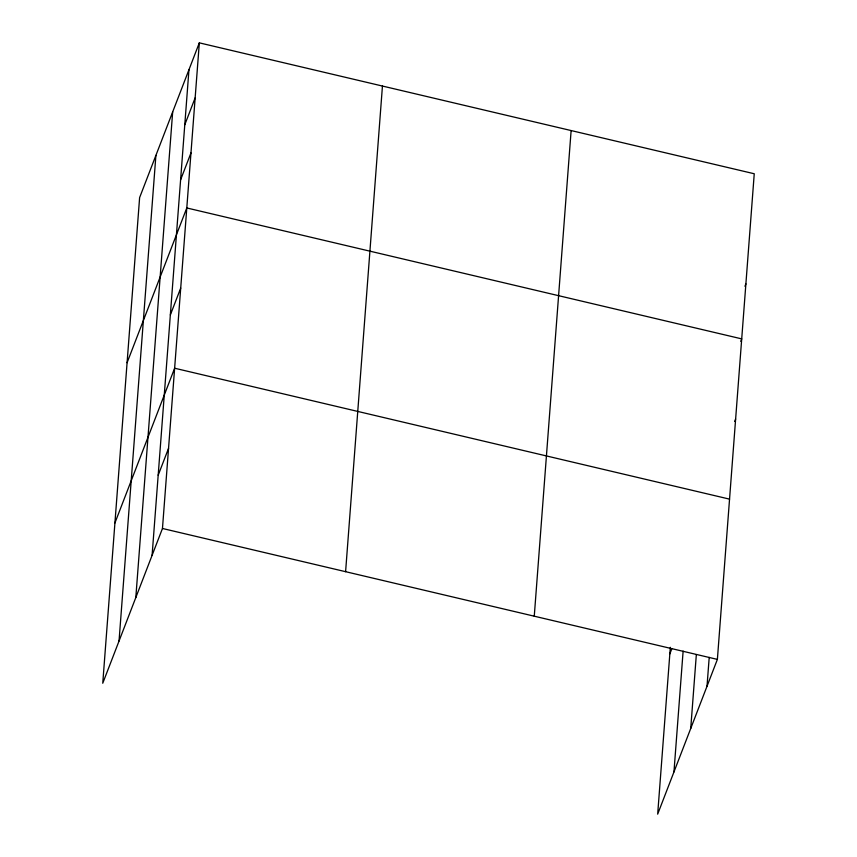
<?xml version="1.0" encoding="UTF-8"?>
<svg xmlns="http://www.w3.org/2000/svg" width="857" height="857" viewBox="0 0 857 857"><rect width="100%" height="100%" fill="white"/><g stroke="black" fill="none" stroke-linecap="round" stroke-linejoin="round"><path stroke-width="1.29" d="M119.037 641.036L155.899 155.406M135.813 597.565L172.675 111.924M152.096 555.368L188.958 69.728M199.327 42.85L139.616 197.603L102.754 683.243L162.466 528.48L199.327 42.85L754.246 173.757L717.384 659.397L657.673 814.15L670.335 647.324M345.596 571.683L382.447 86.054M534.265 616.194L571.126 130.564M673.956 771.953L683.125 651.095M690.731 728.471L696.312 654.909M707.014 686.275L709.21 657.373M184.78 124.768L195.15 97.891M180.602 179.809L190.972 152.932M127.082 362.725L186.794 207.962L741.712 338.879L740.769 341.322M170.339 314.969L180.709 288.091M114.913 522.984L174.635 368.221L729.553 499.138M158.181 475.239L168.55 448.35M744.947 286.281L745.89 283.838M734.695 421.451L735.638 419.009M669.842 653.891L671.749 648.931M162.466 528.48L717.384 659.397"/></g></svg>
